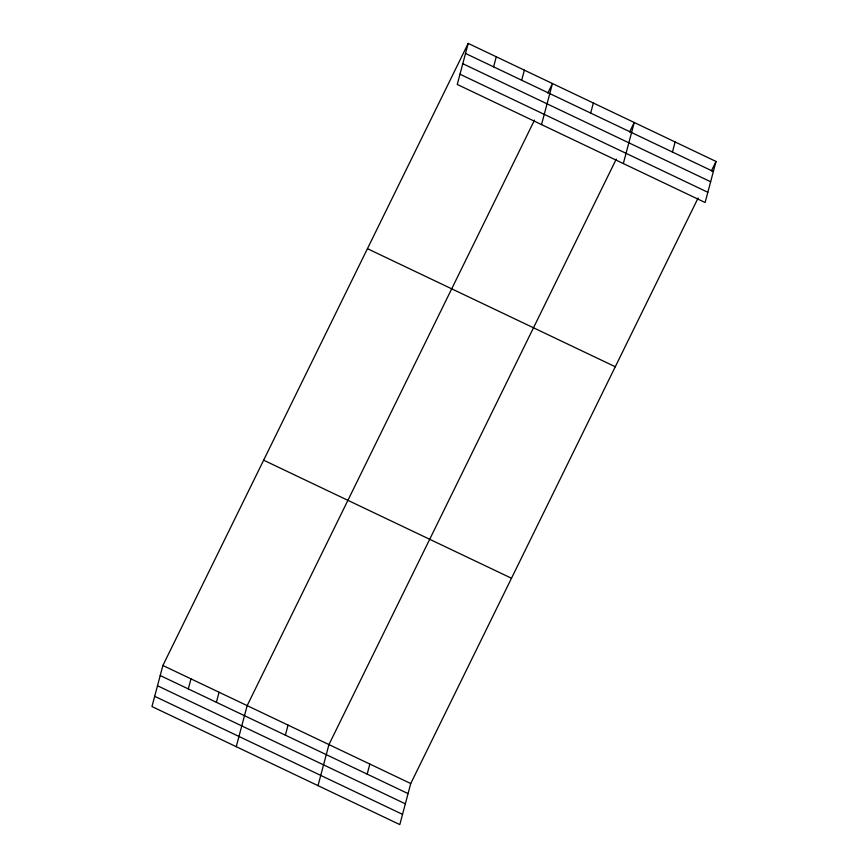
<?xml version="1.0" encoding="UTF-8"?>
<svg xmlns="http://www.w3.org/2000/svg" width="868" height="868" viewBox="0 0 868 868"><rect width="100%" height="100%" fill="white"/><g stroke="black" fill="none" stroke-linecap="round" stroke-linejoin="round"><path stroke-width="1.3" d="M468.188 43.4L457.262 84.456L705.109 202.515L716.035 161.459L468.188 43.4L162.891 665.485L151.965 706.541L399.812 824.6L410.738 783.544L698.089 198.034M188.302 688.921L190.982 678.863M216.392 702.299L219.072 692.241M236.237 746.686L247.163 705.619L534.504 120.109M285.377 735.153L288.057 725.105M493.599 66.836L496.268 56.778M318.024 785.638L328.95 744.581L616.291 159.072M521.69 80.214L524.359 70.156M367.175 774.115L369.844 764.057M541.524 124.601L552.449 83.545L547.816 92.974M590.674 113.079L593.343 103.021M623.322 163.553L634.248 122.496L629.615 131.936M672.461 152.03L675.141 141.983M711.402 170.898L716.035 161.459M465.508 53.458L713.355 171.517M462.785 63.69L710.632 181.748M459.986 74.225L707.832 192.284M367.435 248.682L615.282 366.752M263.633 460.192L511.491 578.251M162.891 665.485L410.738 783.544M160.222 675.543L408.069 793.602M157.499 685.763L405.345 803.833M154.688 696.31L402.535 814.368"/></g></svg>
